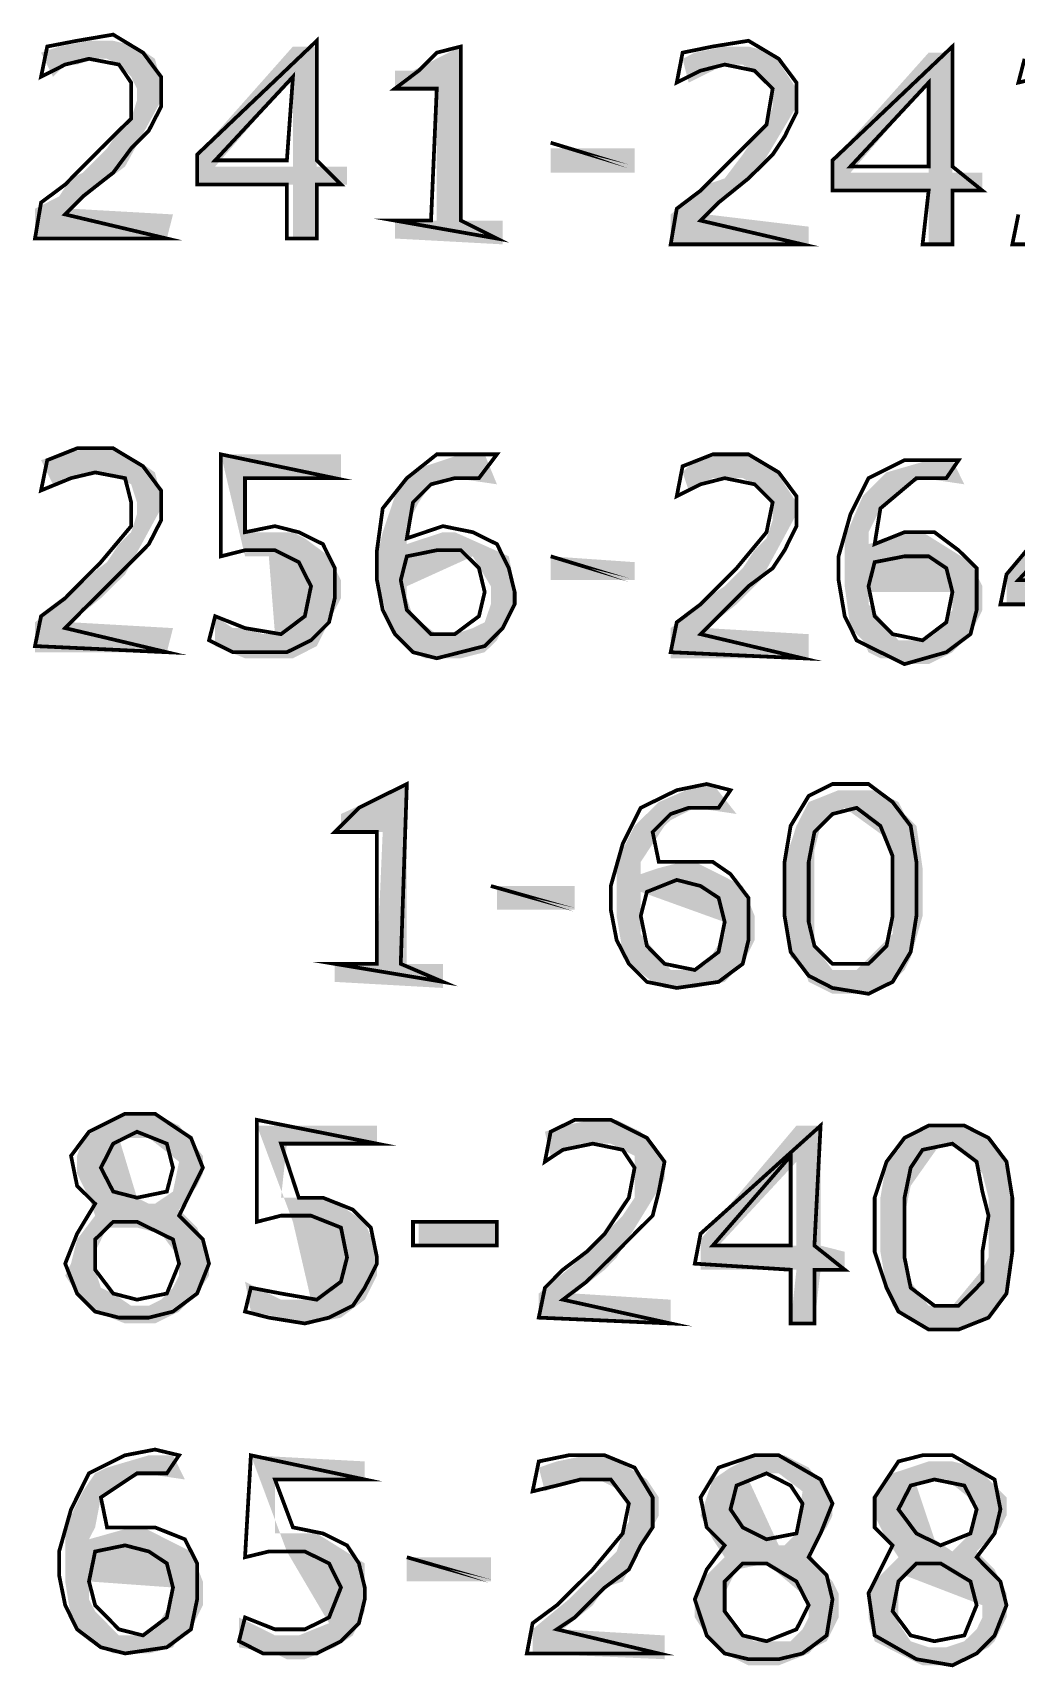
# Model space of a CAD drawing. Header units: millimetres. Extents: x 688550 to 690417, y 7458888 to 7459543.
# Drawn here: x 690161.52 to 690173.67, y 7459294.69 to 7459314.89 of the extents above; entities that cross this region are included whole.
import ezdxf

# ---------------------------------------------------------------- set-up
doc = ezdxf.new("R2010")
doc.units = ezdxf.units.MM
doc.header["$LTSCALE"] = 3
doc.header["$MEASUREMENT"] = 0
doc.layers.add('H', color=7, linetype='Continuous')
doc.layers.add('P', color=7, linetype='Continuous')

msp = doc.modelspace()

# ---------------------------------------------------------------- hatches: boundary and pattern name
at = {"layer": 'H', "linetype": 'Continuous'}
for points in [[(690163.174, 7459312.35), (690161.545, 7459312.35), (690161.545, 7459312.719), (690161.843, 7459312.87), (690161.99, 7459313.093), (690162.137, 7459313.164), (690162.435, 7459313.463), (690162.582, 7459313.685), (690162.733, 7459313.832), (690162.805, 7459314.055), (690162.805, 7459314.202), (690162.733, 7459314.349), (690162.582, 7459314.5), (690162.435, 7459314.571), (690162.288, 7459314.571), (690162.065, 7459314.5), (690161.918, 7459314.5), (690161.767, 7459314.349), (690161.62, 7459314.647), (690161.843, 7459314.723), (690162.212, 7459314.794), (690162.511, 7459314.794), (690162.805, 7459314.723), (690163.027, 7459314.571), (690163.103, 7459314.277), (690163.103, 7459314.055), (690162.658, 7459313.24), (690162.359, 7459313.017), (690161.99, 7459312.719), (690163.25, 7459312.648), (690163.174, 7459312.35)], [(690165.026, 7459312.35), (690164.732, 7459312.35), (690164.732, 7459313.017), (690163.548, 7459313.017), (690163.548, 7459313.387), (690163.771, 7459313.24), (690164.732, 7459313.24), (690164.732, 7459314.349), (690163.771, 7459313.24), (690163.548, 7459313.387), (690164.732, 7459314.723), (690165.026, 7459314.723), (690165.026, 7459313.24), (690165.4, 7459313.24), (690165.4, 7459313.017), (690165.026, 7459313.017), (690165.026, 7459312.35)], [(690167.324, 7459312.278), (690165.992, 7459312.35), (690165.992, 7459312.572), (690166.509, 7459312.572), (690166.509, 7459314.202), (690165.992, 7459314.202), (690165.992, 7459314.424), (690166.215, 7459314.424), (690166.807, 7459314.723), (690166.807, 7459312.572), (690167.324, 7459312.572), (690167.324, 7459312.278)], [(690171.104, 7459312.278), (690169.399, 7459312.278), (690169.399, 7459312.648), (690169.844, 7459313.017), (690170.066, 7459313.093), (690170.289, 7459313.387), (690170.436, 7459313.61), (690170.583, 7459313.757), (690170.659, 7459313.979), (690170.659, 7459314.13), (690170.583, 7459314.277), (690170.289, 7459314.5), (690170.066, 7459314.5), (690169.919, 7459314.424), (690169.621, 7459314.277), (690169.546, 7459314.571), (690169.697, 7459314.647), (690170.066, 7459314.723), (690170.36, 7459314.723), (690170.659, 7459314.647), (690170.953, 7459314.202), (690170.953, 7459313.979), (690170.512, 7459313.24), (690170.36, 7459313.093), (690170.213, 7459312.942), (690169.844, 7459312.648), (690171.104, 7459312.497), (690171.104, 7459312.278)], [(690172.88, 7459312.278), (690172.586, 7459312.278), (690172.586, 7459312.942), (690171.398, 7459312.942), (690171.398, 7459313.316), (690171.62, 7459313.164), (690172.586, 7459313.164), (690172.586, 7459314.277), (690171.62, 7459313.164), (690171.398, 7459313.316), (690172.586, 7459314.647), (690172.88, 7459314.647), (690172.88, 7459313.164), (690173.25, 7459313.164), (690173.25, 7459312.942), (690172.88, 7459312.942), (690172.88, 7459312.278)], [(690168.953, 7459313.164), (690167.916, 7459313.164), (690167.916, 7459313.463), (690168.953, 7459313.463), (690168.953, 7459313.164)], [(690163.174, 7459307.238), (690161.545, 7459307.238), (690161.545, 7459307.608), (690161.843, 7459307.83), (690161.99, 7459307.982), (690162.137, 7459308.129), (690162.435, 7459308.351), (690162.582, 7459308.574), (690162.733, 7459308.721), (690162.805, 7459308.943), (690162.805, 7459309.09), (690162.733, 7459309.313), (690162.582, 7459309.389), (690162.435, 7459309.46), (690162.065, 7459309.389), (690161.918, 7459309.389), (690161.767, 7459309.313), (690161.62, 7459309.611), (690161.843, 7459309.683), (690162.212, 7459309.758), (690162.511, 7459309.758), (690162.805, 7459309.611), (690163.027, 7459309.46), (690163.103, 7459309.166), (690163.103, 7459309.015), (690162.658, 7459308.2), (690162.359, 7459307.906), (690161.99, 7459307.608), (690163.25, 7459307.536), (690163.174, 7459307.238)], [(690164.51, 7459307.163), (690164.14, 7459307.163), (690163.771, 7459307.314), (690163.771, 7459307.683), (690163.989, 7459307.536), (690164.14, 7459307.536), (690164.363, 7459307.461), (690164.51, 7459307.461), (690164.434, 7459308.423), (690164.14, 7459308.423), (690163.842, 7459309.683), (690165.325, 7459309.683), (690165.325, 7459309.389), (690164.14, 7459309.389), (690164.14, 7459308.721), (690164.51, 7459308.721), (690164.732, 7459308.721), (690164.879, 7459308.645), (690165.178, 7459308.423), (690165.325, 7459308.129), (690165.325, 7459307.906), (690165.249, 7459307.759), (690165.026, 7459307.314), (690164.879, 7459307.238), (690164.732, 7459307.163), (690164.51, 7459307.163)], [(690166.585, 7459307.163), (690166.585, 7459307.461), (690166.732, 7459307.461), (690166.954, 7459307.536), (690167.101, 7459307.608), (690167.177, 7459307.83), (690167.177, 7459308.053), (690166.954, 7459308.423), (690166.139, 7459308.053), (690166.139, 7459307.906), (690166.215, 7459307.683), (690166.509, 7459307.461), (690166.585, 7459307.461), (690166.585, 7459307.163), (690166.362, 7459307.163), (690166.215, 7459307.238), (690166.139, 7459307.314), (690165.992, 7459307.461), (690165.917, 7459307.608), (690165.77, 7459308.129), (690165.77, 7459308.276), (690165.77, 7459308.423), (690165.841, 7459308.721), (690165.992, 7459309.166), (690166.139, 7459309.389), (690166.362, 7459309.536), (690166.807, 7459309.683), (690167.101, 7459309.683), (690167.252, 7459309.313), (690166.732, 7459309.389), (690166.438, 7459309.313), (690166.286, 7459309.09), (690166.139, 7459308.796), (690166.139, 7459308.574), (690166.585, 7459308.721), (690166.732, 7459308.721), (690167.399, 7459308.423), (690167.471, 7459308.053), (690167.471, 7459307.83), (690167.324, 7459307.536), (690167.252, 7459307.385), (690167.101, 7459307.238), (690166.807, 7459307.163), (690166.585, 7459307.163)], [(690171.104, 7459307.163), (690169.399, 7459307.163), (690169.399, 7459307.536), (690169.697, 7459307.759), (690169.844, 7459307.906), (690170.066, 7459308.053), (690170.289, 7459308.276), (690170.436, 7459308.498), (690170.583, 7459308.645), (690170.659, 7459308.868), (690170.659, 7459309.015), (690170.583, 7459309.166), (690170.436, 7459309.313), (690170.289, 7459309.389), (690170.066, 7459309.389), (690169.919, 7459309.389), (690169.621, 7459309.237), (690169.546, 7459309.46), (690169.697, 7459309.611), (690170.066, 7459309.683), (690170.36, 7459309.683), (690170.659, 7459309.536), (690170.953, 7459309.09), (690170.953, 7459308.943), (690170.512, 7459308.129), (690170.213, 7459307.83), (690169.844, 7459307.536), (690171.104, 7459307.461), (690171.104, 7459307.163)], [(690172.288, 7459307.091), (690172.288, 7459307.385), (690172.511, 7459307.385), (690172.658, 7459307.461), (690172.88, 7459307.759), (690172.88, 7459307.982), (690171.843, 7459307.982), (690171.843, 7459307.83), (690172.213, 7459307.385), (690172.288, 7459307.385), (690172.288, 7459307.091), (690172.141, 7459307.163), (690171.99, 7459307.163), (690171.843, 7459307.238), (690171.772, 7459307.385), (690171.62, 7459307.536), (690171.549, 7459308.053), (690171.549, 7459308.351), (690171.549, 7459308.645), (690171.772, 7459309.166), (690172.066, 7459309.46), (690172.586, 7459309.611), (690172.88, 7459309.611), (690173.027, 7459309.313), (690172.511, 7459309.389), (690172.213, 7459309.237), (690171.99, 7459309.015), (690171.843, 7459308.721), (690171.843, 7459308.574), (690172.364, 7459308.721), (690172.511, 7459308.721), (690173.103, 7459308.351), (690173.179, 7459308.2), (690173.25, 7459308.053), (690173.25, 7459307.759), (690173.103, 7459307.461), (690172.88, 7459307.238), (690172.586, 7459307.091), (690172.288, 7459307.091)], [(690174.657, 7459307.163), (690174.733, 7459307.83), (690173.548, 7459307.83), (690173.548, 7459308.2), (690173.771, 7459308.053), (690174.733, 7459308.053), (690174.733, 7459309.166), (690173.771, 7459308.053), (690173.548, 7459308.2), (690174.733, 7459309.536), (690175.031, 7459309.536), (690175.031, 7459308.053), (690175.4, 7459308.053), (690175.4, 7459307.83), (690175.031, 7459307.83), (690175.031, 7459307.163), (690174.657, 7459307.163)], [(690167.916, 7459308.129), (690167.916, 7459308.423), (690168.953, 7459308.351), (690168.953, 7459308.129), (690167.916, 7459308.129)], [(690166.585, 7459303.089), (690165.249, 7459303.164), (690165.249, 7459303.387), (690165.77, 7459303.387), (690165.841, 7459305.016), (690165.325, 7459305.016), (690165.325, 7459305.239), (690166.139, 7459305.609), (690166.139, 7459303.387), (690166.585, 7459303.387), (690166.585, 7459303.089)], [(690169.474, 7459303.089), (690169.323, 7459303.089), (690169.176, 7459303.164), (690168.882, 7459303.387), (690168.806, 7459303.534), (690168.731, 7459303.979), (690168.731, 7459304.349), (690168.731, 7459304.647), (690168.953, 7459305.092), (690169.252, 7459305.386), (690169.768, 7459305.609), (690169.919, 7459305.609), (690170.213, 7459305.239), (690169.697, 7459305.315), (690169.399, 7459305.163), (690169.323, 7459305.092), (690169.029, 7459304.647), (690169.029, 7459304.496), (690169.029, 7459304.277), (690169.029, 7459303.979), (690169.029, 7459303.756), (690169.399, 7459303.311), (690169.546, 7459303.311), (690169.697, 7459303.311), (690169.844, 7459303.387), (690170.066, 7459303.756), (690170.066, 7459303.903), (690169.029, 7459304.277), (690169.029, 7459304.496), (690169.252, 7459304.571), (690169.546, 7459304.647), (690169.697, 7459304.647), (690170.289, 7459304.349), (690170.436, 7459303.979), (690170.436, 7459303.681), (690170.289, 7459303.387), (690170.138, 7459303.24), (690170.066, 7459303.164), (690169.697, 7459303.089), (690169.474, 7459303.089)], [(690171.843, 7459303.017), (690171.62, 7459303.017), (690171.696, 7459303.311), (690172.141, 7459303.756), (690172.141, 7459303.979), (690172.141, 7459304.202), (690172.141, 7459304.424), (690172.141, 7459304.647), (690172.066, 7459304.941), (690171.549, 7459305.315), (690171.251, 7459305.092), (690171.175, 7459304.794), (690171.175, 7459304.424), (690171.175, 7459303.979), (690171.175, 7459303.756), (690171.175, 7459303.609), (690171.398, 7459303.311), (690171.549, 7459303.311), (690171.696, 7459303.311), (690171.62, 7459303.017), (690171.398, 7459303.017), (690171.104, 7459303.164), (690171.028, 7459303.387), (690170.881, 7459303.462), (690170.806, 7459303.979), (690170.806, 7459304.647), (690170.953, 7459305.092), (690171.028, 7459305.239), (690171.104, 7459305.386), (690171.473, 7459305.533), (690171.919, 7459305.533), (690172.213, 7459305.386), (690172.288, 7459305.239), (690172.435, 7459305.092), (690172.511, 7459304.571), (690172.511, 7459303.979), (690172.364, 7459303.462), (690172.288, 7459303.311), (690172.141, 7459303.164), (690171.843, 7459303.017)], [(690167.252, 7459304.055), (690167.252, 7459304.349), (690168.214, 7459304.349), (690168.214, 7459304.055), (690167.252, 7459304.055)], [(690162.658, 7459298.943), (690162.288, 7459299.09), (690162.065, 7459299.313), (690161.918, 7459299.535), (690161.99, 7459299.682), (690162.065, 7459299.981), (690162.288, 7459300.275), (690162.435, 7459300.128), (690162.288, 7459299.829), (690162.288, 7459299.607), (690162.359, 7459299.384), (690162.511, 7459299.313), (690162.733, 7459299.162), (690162.952, 7459299.162), (690163.103, 7459299.237), (690163.25, 7459299.384), (690163.325, 7459299.535), (690163.325, 7459299.758), (690163.103, 7459300.052), (690162.805, 7459300.128), (690162.435, 7459300.128), (690162.288, 7459300.275), (690162.212, 7459300.497), (690162.065, 7459300.795), (690162.065, 7459301.014), (690162.137, 7459301.236), (690162.658, 7459301.535), (690163.027, 7459301.535), (690163.325, 7459301.388), (690163.619, 7459301.014), (690163.619, 7459300.795), (690163.548, 7459300.644), (690163.325, 7459300.35), (690163.25, 7459300.573), (690163.325, 7459300.942), (690162.952, 7459301.236), (690162.733, 7459301.236), (690162.582, 7459301.236), (690162.805, 7459300.497), (690162.952, 7459300.422), (690163.027, 7459300.422), (690163.25, 7459300.573), (690163.325, 7459300.35), (690163.548, 7459300.128), (690163.695, 7459299.758), (690163.695, 7459299.535), (690163.548, 7459299.313), (690163.397, 7459299.162), (690163.325, 7459299.09), (690163.027, 7459298.943), (690162.658, 7459298.943)], [(690164.804, 7459298.943), (690164.585, 7459299.015), (690164.212, 7459299.09), (690164.14, 7459299.46), (690164.434, 7459299.313), (690164.585, 7459299.237), (690164.804, 7459299.237), (690164.955, 7459299.237), (690164.732, 7459300.199), (690164.287, 7459301.388), (690165.77, 7459301.388), (690165.77, 7459301.165), (690164.657, 7459301.165), (690164.585, 7459300.497), (690164.955, 7459300.497), (690165.178, 7459300.497), (690165.619, 7459300.199), (690165.77, 7459299.829), (690165.77, 7459299.682), (690165.77, 7459299.535), (690165.694, 7459299.384), (690165.619, 7459299.237), (690165.325, 7459299.015), (690164.955, 7459298.943), (690164.804, 7459298.943)], [(690169.399, 7459298.943), (690167.769, 7459299.015), (690167.769, 7459299.313), (690168.214, 7459299.682), (690168.361, 7459299.829), (690168.584, 7459300.052), (690168.806, 7459300.275), (690168.953, 7459300.497), (690168.953, 7459300.644), (690168.953, 7459300.867), (690168.953, 7459301.014), (690168.659, 7459301.165), (690168.437, 7459301.165), (690168.286, 7459301.165), (690167.916, 7459301.014), (690167.845, 7459301.312), (690168.067, 7459301.388), (690168.437, 7459301.459), (690168.731, 7459301.459), (690169.029, 7459301.312), (690169.323, 7459300.942), (690169.323, 7459300.72), (690168.731, 7459299.758), (690168.584, 7459299.607), (690168.214, 7459299.313), (690169.399, 7459299.237), (690169.399, 7459298.943)], [(690170.881, 7459298.943), (690170.953, 7459299.607), (690169.768, 7459299.607), (690169.768, 7459299.981), (690169.991, 7459299.905), (690170.953, 7459299.905), (690170.953, 7459300.942), (690169.991, 7459299.905), (690169.768, 7459299.981), (690170.953, 7459301.388), (690171.251, 7459301.388), (690171.251, 7459299.905), (690171.549, 7459299.829), (690171.549, 7459299.607), (690171.251, 7459299.607), (690171.175, 7459298.943), (690170.881, 7459298.943)], [(690172.586, 7459298.868), (690172.586, 7459299.162), (690172.733, 7459299.162), (690172.88, 7459299.162), (690173.25, 7459299.607), (690173.326, 7459299.758), (690173.326, 7459299.981), (690173.326, 7459300.275), (690173.326, 7459300.497), (690173.25, 7459300.795), (690173.027, 7459301.089), (690172.733, 7459301.165), (690172.364, 7459300.644), (690172.288, 7459300.275), (690172.288, 7459300.052), (690172.288, 7459299.758), (690172.364, 7459299.46), (690172.586, 7459299.162), (690172.586, 7459298.868), (690172.288, 7459299.015), (690172.141, 7459299.162), (690172.066, 7459299.384), (690171.99, 7459299.829), (690171.99, 7459300.497), (690172.066, 7459300.942), (690172.213, 7459301.089), (690172.288, 7459301.236), (690172.586, 7459301.388), (690173.027, 7459301.388), (690173.326, 7459301.236), (690173.473, 7459301.089), (690173.548, 7459300.942), (690173.62, 7459300.422), (690173.62, 7459299.829), (690173.548, 7459299.313), (690173.326, 7459299.015), (690173.027, 7459298.868), (690172.586, 7459298.868)], [(690167.252, 7459299.905), (690166.286, 7459299.905), (690166.286, 7459300.199), (690167.252, 7459300.199), (690167.252, 7459299.905)], [(690162.658, 7459294.865), (690162.733, 7459295.088), (690162.88, 7459295.088), (690163.027, 7459295.163), (690163.25, 7459295.533), (690163.25, 7459295.68), (690162.212, 7459295.755), (690162.212, 7459295.533), (690162.288, 7459295.386), (690162.582, 7459295.088), (690162.733, 7459295.088), (690162.658, 7459294.865), (690162.511, 7459294.865), (690162.359, 7459294.941), (690162.212, 7459295.016), (690162.137, 7459295.088), (690161.99, 7459295.31), (690161.918, 7459295.755), (690161.918, 7459296.125), (690161.918, 7459296.423), (690162.137, 7459296.868), (690162.288, 7459297.091), (690162.435, 7459297.162), (690162.952, 7459297.314), (690163.25, 7459297.314), (690163.397, 7459297.015), (690162.88, 7459297.091), (690162.582, 7459296.94), (690162.359, 7459296.793), (690162.288, 7459296.423), (690162.212, 7459296.276), (690162.733, 7459296.423), (690162.88, 7459296.423), (690163.472, 7459296.125), (690163.619, 7459295.755), (690163.619, 7459295.461), (690163.472, 7459295.163), (690163.325, 7459295.088), (690163.25, 7459294.941), (690162.952, 7459294.865), (690162.658, 7459294.865)], [(690164.657, 7459294.794), (690164.51, 7459294.865), (690164.065, 7459294.941), (690164.065, 7459295.31), (690164.363, 7459295.163), (690164.51, 7459295.088), (690164.657, 7459295.088), (690164.804, 7459295.088), (690165.178, 7459295.239), (690164.657, 7459296.125), (690164.212, 7459297.314), (690165.619, 7459297.238), (690165.619, 7459297.015), (690164.51, 7459297.015), (690164.51, 7459296.348), (690164.879, 7459296.348), (690165.026, 7459296.348), (690165.619, 7459295.978), (690165.619, 7459295.755), (690165.619, 7459295.533), (690165.619, 7459295.386), (690165.547, 7459295.239), (690165.472, 7459295.088), (690165.249, 7459294.941), (690164.879, 7459294.794), (690164.657, 7459294.794)], [(690169.323, 7459294.794), (690167.693, 7459294.865), (690167.693, 7459295.163), (690168.139, 7459295.533), (690168.286, 7459295.68), (690168.508, 7459295.902), (690168.731, 7459296.125), (690168.806, 7459296.348), (690168.882, 7459296.495), (690168.882, 7459296.717), (690168.806, 7459296.868), (690168.508, 7459297.015), (690168.361, 7459297.015), (690168.214, 7459297.015), (690167.845, 7459296.868), (690167.769, 7459297.162), (690167.992, 7459297.238), (690168.361, 7459297.314), (690168.584, 7459297.314), (690168.882, 7459297.162), (690169.105, 7459297.015), (690169.252, 7459296.793), (690169.252, 7459296.57), (690168.806, 7459295.755), (690168.584, 7459295.68), (690168.437, 7459295.461), (690168.067, 7459295.163), (690169.323, 7459295.088), (690169.323, 7459294.794)], [(690170.36, 7459294.718), (690170.066, 7459294.865), (690169.844, 7459295.088), (690169.697, 7459295.31), (690169.697, 7459295.608), (690169.768, 7459295.755), (690170.066, 7459296.054), (690170.213, 7459295.902), (690170.066, 7459295.608), (690170.066, 7459295.386), (690170.138, 7459295.239), (690170.289, 7459295.088), (690170.436, 7459295.016), (690170.734, 7459295.016), (690170.881, 7459295.016), (690171.028, 7459295.163), (690171.104, 7459295.31), (690171.104, 7459295.533), (690170.583, 7459295.978), (690170.213, 7459295.902), (690170.066, 7459296.054), (690169.919, 7459296.276), (690169.768, 7459296.57), (690169.919, 7459297.015), (690170.138, 7459297.162), (690170.436, 7459297.314), (690170.806, 7459297.314), (690171.104, 7459297.162), (690171.398, 7459296.793), (690171.398, 7459296.57), (690171.326, 7459296.423), (690171.104, 7459296.125), (690170.953, 7459296.348), (690171.028, 7459296.868), (690170.734, 7459297.091), (690170.512, 7459297.091), (690170.36, 7459297.015), (690170.734, 7459296.201), (690170.806, 7459296.201), (690170.953, 7459296.348), (690171.104, 7459296.125), (690171.251, 7459295.902), (690171.398, 7459295.755), (690171.473, 7459295.608), (690171.473, 7459295.31), (690171.326, 7459295.016), (690171.175, 7459294.941), (690171.104, 7459294.865), (690170.734, 7459294.718), (690170.36, 7459294.718)], [(690172.658, 7459294.718), (690172.511, 7459294.718), (690172.213, 7459294.865), (690171.919, 7459295.016), (690171.843, 7459295.31), (690171.843, 7459295.608), (690171.919, 7459295.755), (690172.213, 7459296.054), (690172.288, 7459295.831), (690172.213, 7459295.68), (690172.213, 7459295.608), (690172.213, 7459295.239), (690172.364, 7459295.016), (690172.586, 7459294.941), (690172.805, 7459294.941), (690173.027, 7459295.016), (690173.179, 7459295.163), (690173.25, 7459295.31), (690173.25, 7459295.461), (690172.288, 7459295.831), (690172.213, 7459296.054), (690172.066, 7459296.276), (690171.919, 7459296.57), (690171.919, 7459296.793), (690172.066, 7459297.015), (690172.141, 7459297.091), (690172.586, 7459297.238), (690172.733, 7459297.238), (690172.88, 7459297.238), (690173.179, 7459297.162), (690173.548, 7459296.793), (690173.548, 7459296.57), (690173.473, 7459296.423), (690173.179, 7459296.125), (690173.103, 7459296.348), (690173.179, 7459296.717), (690172.805, 7459297.015), (690172.586, 7459297.015), (690172.435, 7459296.94), (690172.658, 7459296.276), (690172.88, 7459296.125), (690172.88, 7459296.125), (690173.103, 7459296.348), (690173.179, 7459296.125), (690173.401, 7459295.902), (690173.473, 7459295.755), (690173.548, 7459295.608), (690173.548, 7459295.31), (690173.401, 7459295.016), (690173.326, 7459294.941), (690173.179, 7459294.865), (690172.88, 7459294.718), (690172.658, 7459294.718)], [(690167.177, 7459295.755), (690166.139, 7459295.755), (690166.139, 7459296.054), (690167.177, 7459296.054), (690167.177, 7459295.755)]]:
    msp.add_hatch(color=256, dxfattribs=at).paths.add_polyline_path(points)

# ---------------------------------------------------------------- linework, layer by layer
at = {"layer": 'P', "const_width": 0.0462}
for points in [[(690163.174, 7459312.35), (690161.918, 7459312.648), (690162.137, 7459312.87), (690162.511, 7459313.164), (690162.733, 7459313.463), (690162.952, 7459313.685), (690163.103, 7459313.979), (690163.103, 7459314.349), (690162.88, 7459314.647), (690162.511, 7459314.87), (690162.065, 7459314.794), (690161.696, 7459314.723), (690161.62, 7459314.349), (690161.918, 7459314.5), (690162.212, 7459314.571), (690162.582, 7459314.5), (690162.733, 7459314.277), (690162.733, 7459313.832), (690162.359, 7459313.463), (690162.137, 7459313.24), (690161.918, 7459313.017), (690161.62, 7459312.795), (690161.545, 7459312.35), (690163.174, 7459312.35), (690163.174, 7459312.35)], [(690165.325, 7459313.017), (690165.026, 7459313.316), (690165.026, 7459314.794), (690163.548, 7459313.387), (690163.548, 7459313.017), (690164.657, 7459313.017), (690164.657, 7459312.35), (690165.026, 7459312.35), (690165.026, 7459313.017), (690165.325, 7459313.017), (690165.325, 7459313.017)], [(690171.028, 7459312.278), (690169.768, 7459312.572), (690169.991, 7459312.795), (690170.36, 7459313.093), (690170.659, 7459313.387), (690170.806, 7459313.61), (690170.953, 7459313.908), (690170.953, 7459314.277), (690170.734, 7459314.571), (690170.36, 7459314.794), (690169.919, 7459314.723), (690169.546, 7459314.647), (690169.474, 7459314.277), (690169.768, 7459314.424), (690170.066, 7459314.5), (690170.436, 7459314.424), (690170.659, 7459314.202), (690170.583, 7459313.757), (690170.213, 7459313.387), (690169.991, 7459313.164), (690169.768, 7459312.942), (690169.474, 7459312.719), (690169.399, 7459312.278), (690171.028, 7459312.278), (690171.028, 7459312.278)], [(690167.252, 7459312.35), (690166.807, 7459312.572), (690166.807, 7459314.723), (690166.509, 7459314.647), (690166.286, 7459314.424), (690165.992, 7459314.202), (690166.509, 7459314.202), (690166.438, 7459312.572), (690165.992, 7459312.572), (690167.252, 7459312.35), (690167.252, 7459312.35)], [(690173.25, 7459312.942), (690172.88, 7459313.24), (690172.88, 7459314.723), (690171.398, 7459313.316), (690171.398, 7459312.942), (690172.586, 7459312.942), (690172.511, 7459312.278), (690172.88, 7459312.278), (690172.88, 7459312.942), (690173.25, 7459312.942), (690173.25, 7459312.942)], [(690164.657, 7459313.316), (690163.771, 7459313.316), (690164.732, 7459314.349), (690164.657, 7459313.316), (690164.657, 7459313.316)], [(690173.771, 7459314.571), (690173.695, 7459314.277), (690173.993, 7459314.349)], [(690172.586, 7459313.24), (690171.62, 7459313.24), (690172.586, 7459314.277), (690172.586, 7459313.24), (690172.586, 7459313.24)], [(690168.882, 7459313.24), (690167.916, 7459313.534), (690168.882, 7459313.24), (690168.882, 7459313.24)], [(690173.695, 7459312.648), (690173.62, 7459312.278), (690175.253, 7459312.278)], [(690163.174, 7459307.238), (690161.918, 7459307.536), (690162.137, 7459307.759), (690162.511, 7459308.129), (690162.733, 7459308.351), (690162.952, 7459308.574), (690163.103, 7459308.868), (690163.103, 7459309.237), (690162.88, 7459309.536), (690162.511, 7459309.758), (690162.065, 7459309.758), (690161.696, 7459309.611), (690161.62, 7459309.237), (690161.99, 7459309.389), (690162.288, 7459309.46), (690162.658, 7459309.389), (690162.733, 7459309.09), (690162.733, 7459308.796), (690162.359, 7459308.351), (690162.137, 7459308.129), (690161.918, 7459307.906), (690161.62, 7459307.683), (690161.545, 7459307.314), (690163.174, 7459307.238), (690163.174, 7459307.238)], [(690165.249, 7459307.982), (690165.249, 7459308.276), (690165.102, 7459308.574), (690164.804, 7459308.721), (690164.51, 7459308.796), (690164.14, 7459308.721), (690164.14, 7459309.389), (690165.249, 7459309.389), (690163.842, 7459309.683), (690163.842, 7459308.423), (690164.14, 7459308.498), (690164.51, 7459308.498), (690164.804, 7459308.351), (690164.955, 7459308.053), (690164.879, 7459307.683), (690164.585, 7459307.461), (690164.14, 7459307.536), (690163.771, 7459307.683), (690163.695, 7459307.385), (690163.989, 7459307.238), (690164.363, 7459307.238), (690164.657, 7459307.238), (690164.955, 7459307.385), (690165.178, 7459307.608), (690165.249, 7459307.906), (690165.249, 7459307.982), (690165.249, 7459307.982)], [(690167.471, 7459307.982), (690167.399, 7459308.276), (690167.252, 7459308.574), (690166.954, 7459308.721), (690166.585, 7459308.796), (690166.139, 7459308.645), (690166.215, 7459309.09), (690166.438, 7459309.313), (690166.732, 7459309.389), (690167.03, 7459309.389), (690167.252, 7459309.683), (690166.954, 7459309.683), (690166.509, 7459309.683), (690166.139, 7459309.389), (690165.841, 7459309.015), (690165.77, 7459308.498), (690165.77, 7459308.129), (690165.841, 7459307.759), (690165.992, 7459307.461), (690166.215, 7459307.238), (690166.509, 7459307.163), (690167.101, 7459307.314), (690167.324, 7459307.536), (690167.471, 7459307.83), (690167.471, 7459307.982), (690167.471, 7459307.982)], [(690171.028, 7459307.163), (690169.768, 7459307.461), (690169.991, 7459307.683), (690170.36, 7459308.053), (690170.659, 7459308.276), (690170.806, 7459308.498), (690170.953, 7459308.796), (690170.953, 7459309.166), (690170.734, 7459309.46), (690170.36, 7459309.683), (690169.919, 7459309.683), (690169.546, 7459309.536), (690169.474, 7459309.166), (690169.768, 7459309.313), (690170.066, 7459309.389), (690170.436, 7459309.313), (690170.659, 7459309.09), (690170.583, 7459308.721), (690170.213, 7459308.276), (690169.991, 7459308.053), (690169.768, 7459307.83), (690169.474, 7459307.608), (690169.399, 7459307.238), (690171.028, 7459307.163), (690171.028, 7459307.163)], [(690173.179, 7459307.982), (690173.179, 7459308.276), (690172.956, 7459308.498), (690172.658, 7459308.721), (690172.288, 7459308.721), (690171.919, 7459308.574), (690171.99, 7459309.015), (690172.435, 7459309.389), (690172.805, 7459309.389), (690172.956, 7459309.611), (690172.658, 7459309.611), (690172.288, 7459309.611), (690171.843, 7459309.389), (690171.62, 7459308.943), (690171.473, 7459308.423), (690171.473, 7459308.129), (690171.549, 7459307.683), (690171.696, 7459307.385), (690171.99, 7459307.238), (690172.288, 7459307.091), (690172.805, 7459307.238), (690173.103, 7459307.461), (690173.179, 7459307.759), (690173.179, 7459307.982), (690173.179, 7459307.982)], [(690175.325, 7459307.83), (690174.955, 7459308.129), (690175.031, 7459309.611), (690174.733, 7459309.611), (690173.548, 7459308.2), (690173.473, 7459307.83), (690174.657, 7459307.83), (690174.657, 7459307.163), (690174.955, 7459307.163), (690174.955, 7459307.83), (690175.325, 7459307.83), (690175.325, 7459307.83)], [(690174.657, 7459308.129), (690173.695, 7459308.129), (690174.657, 7459309.166), (690174.657, 7459308.129), (690174.657, 7459308.129)], [(690167.101, 7459307.982), (690167.03, 7459307.683), (690166.732, 7459307.461), (690166.438, 7459307.461), (690166.139, 7459307.759), (690166.064, 7459308.129), (690166.139, 7459308.423), (690166.509, 7459308.498), (690166.807, 7459308.498), (690167.03, 7459308.276), (690167.101, 7459307.982), (690167.101, 7459307.982)], [(690168.882, 7459308.129), (690167.916, 7459308.423), (690168.882, 7459308.129), (690168.882, 7459308.129)], [(690172.88, 7459307.982), (690172.805, 7459307.608), (690172.511, 7459307.385), (690172.141, 7459307.461), (690171.919, 7459307.683), (690171.843, 7459308.053), (690171.919, 7459308.351), (690172.288, 7459308.423), (690172.586, 7459308.423), (690172.805, 7459308.276), (690172.88, 7459307.982), (690172.88, 7459307.982)], [(690166.585, 7459303.164), (690166.064, 7459303.387), (690166.139, 7459305.609), (690165.841, 7459305.462), (690165.547, 7459305.315), (690165.249, 7459305.016), (690165.77, 7459305.016), (690165.77, 7459303.387), (690165.249, 7459303.387), (690166.585, 7459303.164), (690166.585, 7459303.164)], [(690170.36, 7459303.903), (690170.36, 7459304.202), (690170.138, 7459304.496), (690169.919, 7459304.647), (690169.621, 7459304.647), (690169.252, 7459304.647), (690169.176, 7459305.016), (690169.399, 7459305.239), (690169.621, 7459305.315), (690169.991, 7459305.315), (690170.138, 7459305.533), (690169.844, 7459305.609), (690169.474, 7459305.533), (690169.029, 7459305.315), (690168.806, 7459304.869), (690168.659, 7459304.349), (690168.659, 7459304.055), (690168.731, 7459303.681), (690168.882, 7459303.387), (690169.105, 7459303.164), (690169.474, 7459303.089), (690169.991, 7459303.164), (690170.289, 7459303.387), (690170.36, 7459303.681), (690170.36, 7459303.903), (690170.36, 7459303.903)], [(690172.435, 7459304.277), (690172.435, 7459304.647), (690172.364, 7459305.092), (690172.141, 7459305.386), (690171.843, 7459305.609), (690171.398, 7459305.609), (690171.104, 7459305.462), (690170.881, 7459305.092), (690170.806, 7459304.647), (690170.806, 7459304.349), (690170.806, 7459303.979), (690170.881, 7459303.534), (690171.104, 7459303.24), (690171.398, 7459303.089), (690171.843, 7459303.017), (690172.141, 7459303.164), (690172.364, 7459303.534), (690172.435, 7459303.979), (690172.435, 7459304.277), (690172.435, 7459304.277)], [(690172.066, 7459303.609), (690171.843, 7459303.387), (690171.398, 7459303.387), (690171.175, 7459303.609), (690171.104, 7459303.903), (690171.104, 7459304.202), (690171.104, 7459304.647), (690171.175, 7459305.016), (690171.398, 7459305.239), (690171.696, 7459305.315), (690171.99, 7459305.092), (690172.141, 7459304.718), (690172.141, 7459304.424), (690172.141, 7459303.979), (690172.066, 7459303.609), (690172.066, 7459303.609), (690172.066, 7459303.609)], [(690168.214, 7459304.055), (690167.177, 7459304.349), (690168.214, 7459304.055), (690168.214, 7459304.055)], [(690170.066, 7459303.903), (690169.991, 7459303.534), (690169.697, 7459303.311), (690169.323, 7459303.387), (690169.105, 7459303.609), (690169.029, 7459303.979), (690169.105, 7459304.277), (690169.474, 7459304.424), (690169.768, 7459304.349), (690169.991, 7459304.202), (690170.066, 7459303.903), (690170.066, 7459303.903)], [(690163.695, 7459299.682), (690163.619, 7459299.981), (690163.325, 7459300.275), (690163.472, 7459300.573), (690163.619, 7459300.867), (690163.472, 7459301.236), (690163.027, 7459301.535), (690162.658, 7459301.535), (690162.212, 7459301.312), (690161.99, 7459301.014), (690162.065, 7459300.644), (690162.288, 7459300.422), (690162.065, 7459300.052), (690161.918, 7459299.682), (690162.065, 7459299.313), (690162.288, 7459299.09), (690162.582, 7459299.015), (690162.952, 7459299.015), (690163.25, 7459299.09), (690163.548, 7459299.313), (690163.695, 7459299.682), (690163.695, 7459299.682)], [(690165.77, 7459299.758), (690165.694, 7459300.128), (690165.472, 7459300.35), (690165.102, 7459300.497), (690164.804, 7459300.497), (690164.585, 7459301.165), (690165.77, 7459301.165), (690164.287, 7459301.459), (690164.287, 7459300.199), (690164.585, 7459300.275), (690164.955, 7459300.275), (690165.325, 7459300.128), (690165.4, 7459299.758), (690165.325, 7459299.46), (690165.026, 7459299.237), (690164.585, 7459299.313), (690164.212, 7459299.384), (690164.14, 7459299.09), (690164.434, 7459299.015), (690164.879, 7459298.943), (690165.178, 7459299.015), (690165.472, 7459299.162), (690165.619, 7459299.384), (690165.77, 7459299.682), (690165.77, 7459299.758), (690165.77, 7459299.758)], [(690169.399, 7459298.943), (690168.067, 7459299.237), (690168.361, 7459299.46), (690168.731, 7459299.829), (690168.953, 7459300.052), (690169.176, 7459300.275), (690169.252, 7459300.573), (690169.323, 7459300.942), (690169.105, 7459301.236), (690168.659, 7459301.459), (690168.214, 7459301.459), (690167.916, 7459301.312), (690167.845, 7459300.942), (690168.067, 7459301.089), (690168.437, 7459301.165), (690168.806, 7459301.089), (690168.953, 7459300.867), (690168.882, 7459300.497), (690168.584, 7459300.052), (690168.361, 7459299.829), (690168.067, 7459299.607), (690167.845, 7459299.384), (690167.769, 7459299.015), (690169.399, 7459298.943), (690169.399, 7459298.943)], [(690163.25, 7459300.867), (690163.174, 7459300.573), (690162.805, 7459300.497), (690162.511, 7459300.573), (690162.359, 7459300.867), (690162.511, 7459301.165), (690162.805, 7459301.312), (690163.174, 7459301.165), (690163.25, 7459300.867), (690163.25, 7459300.867)], [(690171.549, 7459299.607), (690171.175, 7459299.905), (690171.251, 7459301.388), (690169.768, 7459300.052), (690169.697, 7459299.682), (690170.881, 7459299.607), (690170.881, 7459298.943), (690171.175, 7459298.943), (690171.175, 7459299.607), (690171.549, 7459299.607), (690171.549, 7459299.607)], [(690173.62, 7459300.128), (690173.62, 7459300.497), (690173.548, 7459300.942), (690173.326, 7459301.236), (690173.027, 7459301.388), (690172.586, 7459301.388), (690172.288, 7459301.236), (690172.066, 7459300.942), (690171.919, 7459300.497), (690171.919, 7459300.128), (690171.919, 7459299.829), (690172.066, 7459299.384), (690172.213, 7459299.09), (690172.586, 7459298.868), (690172.956, 7459298.868), (690173.326, 7459299.015), (690173.548, 7459299.313), (690173.62, 7459299.829), (690173.62, 7459300.128), (690173.62, 7459300.128)], [(690170.881, 7459299.905), (690169.919, 7459299.905), (690170.881, 7459301.014), (690170.881, 7459299.905), (690170.881, 7459299.905)], [(690173.179, 7459299.384), (690172.956, 7459299.162), (690172.658, 7459299.162), (690172.364, 7459299.384), (690172.288, 7459299.758), (690172.288, 7459300.052), (690172.288, 7459300.497), (690172.364, 7459300.867), (690172.511, 7459301.089), (690172.88, 7459301.165), (690173.179, 7459300.942), (690173.25, 7459300.573), (690173.326, 7459300.275), (690173.25, 7459299.829), (690173.25, 7459299.46), (690173.179, 7459299.384), (690173.179, 7459299.384)], [(690163.325, 7459299.682), (690163.174, 7459299.313), (690162.805, 7459299.237), (690162.511, 7459299.313), (690162.288, 7459299.607), (690162.288, 7459299.981), (690162.511, 7459300.199), (690162.805, 7459300.199), (690163.25, 7459299.981), (690163.325, 7459299.682), (690163.325, 7459299.682)], [(690167.252, 7459299.905), (690167.252, 7459300.199), (690166.215, 7459300.199), (690166.215, 7459299.905), (690167.252, 7459299.905), (690167.252, 7459299.905)], [(690163.548, 7459295.68), (690163.548, 7459295.978), (690163.397, 7459296.276), (690163.027, 7459296.423), (690162.733, 7459296.423), (690162.435, 7459296.423), (690162.359, 7459296.793), (690162.805, 7459297.091), (690163.174, 7459297.091), (690163.325, 7459297.314), (690163.027, 7459297.385), (690162.658, 7459297.314), (690162.212, 7459297.091), (690161.99, 7459296.646), (690161.843, 7459296.125), (690161.843, 7459295.831), (690161.918, 7459295.461), (690162.065, 7459295.163), (690162.359, 7459294.941), (690162.658, 7459294.865), (690163.174, 7459294.941), (690163.472, 7459295.163), (690163.548, 7459295.533), (690163.548, 7459295.68), (690163.548, 7459295.68)], [(690165.619, 7459295.68), (690165.547, 7459295.978), (690165.4, 7459296.201), (690165.102, 7459296.348), (690164.732, 7459296.423), (690164.51, 7459297.015), (690165.619, 7459297.015), (690164.212, 7459297.314), (690164.14, 7459296.054), (690164.434, 7459296.125), (690164.879, 7459296.125), (690165.178, 7459295.978), (690165.325, 7459295.68), (690165.178, 7459295.31), (690164.879, 7459295.163), (690164.51, 7459295.163), (690164.14, 7459295.31), (690164.065, 7459295.016), (690164.363, 7459294.865), (690164.732, 7459294.865), (690165.026, 7459294.865), (690165.325, 7459295.016), (690165.547, 7459295.239), (690165.619, 7459295.533), (690165.619, 7459295.68), (690165.619, 7459295.68)], [(690169.252, 7459294.865), (690167.992, 7459295.163), (690168.214, 7459295.31), (690168.584, 7459295.68), (690168.882, 7459295.902), (690169.029, 7459296.201), (690169.176, 7459296.423), (690169.176, 7459296.793), (690168.953, 7459297.162), (690168.584, 7459297.314), (690168.139, 7459297.314), (690167.769, 7459297.238), (690167.693, 7459296.868), (690167.992, 7459296.94), (690168.286, 7459297.015), (690168.659, 7459297.015), (690168.882, 7459296.717), (690168.806, 7459296.348), (690168.437, 7459295.902), (690168.214, 7459295.68), (690167.992, 7459295.461), (690167.693, 7459295.239), (690167.622, 7459294.865), (690169.252, 7459294.865), (690169.252, 7459294.865)], [(690171.398, 7459295.533), (690171.326, 7459295.831), (690171.104, 7459296.054), (690171.251, 7459296.348), (690171.398, 7459296.717), (690171.251, 7459297.015), (690170.734, 7459297.314), (690170.436, 7459297.314), (690169.991, 7459297.162), (690169.768, 7459296.793), (690169.844, 7459296.423), (690170.066, 7459296.201), (690169.844, 7459295.902), (690169.697, 7459295.533), (690169.844, 7459295.088), (690170.066, 7459294.865), (690170.36, 7459294.794), (690170.734, 7459294.794), (690171.028, 7459294.865), (690171.326, 7459295.088), (690171.398, 7459295.533), (690171.398, 7459295.533)], [(690173.548, 7459295.461), (690173.473, 7459295.755), (690173.179, 7459296.054), (690173.401, 7459296.348), (690173.473, 7459296.646), (690173.401, 7459297.015), (690172.88, 7459297.314), (690172.511, 7459297.314), (690172.213, 7459297.238), (690171.919, 7459296.793), (690171.919, 7459296.423), (690172.141, 7459296.201), (690171.99, 7459295.902), (690171.843, 7459295.608), (690171.919, 7459295.088), (690172.435, 7459294.794), (690172.88, 7459294.718), (690173.179, 7459294.865), (690173.401, 7459295.088), (690173.548, 7459295.461), (690173.548, 7459295.461)], [(690171.028, 7459296.717), (690170.953, 7459296.348), (690170.583, 7459296.276), (690170.289, 7459296.423), (690170.138, 7459296.646), (690170.213, 7459296.94), (690170.583, 7459297.091), (690170.881, 7459296.94), (690171.028, 7459296.717), (690171.028, 7459296.717)], [(690173.179, 7459296.646), (690173.103, 7459296.348), (690172.733, 7459296.201), (690172.435, 7459296.348), (690172.213, 7459296.646), (690172.364, 7459296.94), (690172.658, 7459297.015), (690173.027, 7459296.94), (690173.179, 7459296.646), (690173.179, 7459296.646)], [(690163.25, 7459295.68), (690163.174, 7459295.31), (690162.88, 7459295.088), (690162.582, 7459295.163), (690162.288, 7459295.461), (690162.212, 7459295.755), (690162.288, 7459296.125), (690162.658, 7459296.201), (690162.952, 7459296.125), (690163.174, 7459295.978), (690163.25, 7459295.68), (690163.25, 7459295.68)], [(690167.177, 7459295.755), (690166.139, 7459296.054), (690167.177, 7459295.755), (690167.177, 7459295.755)], [(690171.104, 7459295.461), (690170.953, 7459295.163), (690170.583, 7459295.016), (690170.289, 7459295.088), (690170.066, 7459295.386), (690170.066, 7459295.755), (690170.289, 7459295.978), (690170.583, 7459295.978), (690170.953, 7459295.755), (690171.104, 7459295.461), (690171.104, 7459295.461)], [(690173.179, 7459295.461), (690173.027, 7459295.088), (690172.658, 7459295.016), (690172.364, 7459295.088), (690172.141, 7459295.386), (690172.213, 7459295.755), (690172.435, 7459295.978), (690172.733, 7459295.978), (690173.103, 7459295.755), (690173.179, 7459295.461), (690173.179, 7459295.461)]]:
    msp.add_lwpolyline(points, dxfattribs=at)

doc.saveas('drawing.dxf')
